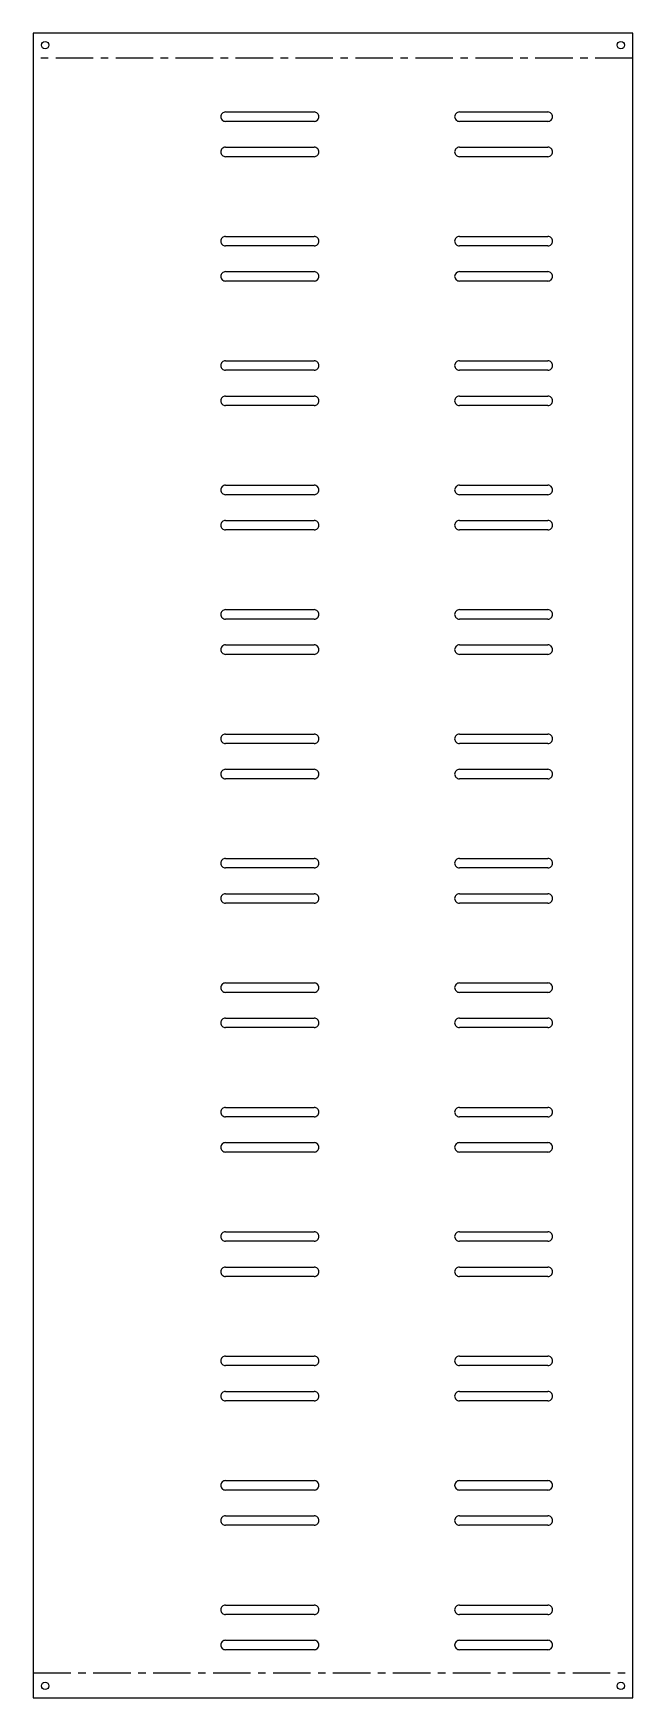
# Model space of a CAD drawing. Header units: millimetres. Extents: x -203 to 0, y -7 to 557.
import ezdxf

# ---------------------------------------------------------------- set-up
doc = ezdxf.new("R2010")
doc.units = ezdxf.units.MM
doc.linetypes.add('CENTERX2', pattern=[20.32, 12.7, -2.54, 2.54, -2.54])

msp = doc.modelspace()

# ---------------------------------------------------------------- linework, layer by layer
at = {"color": 7, "linetype": 'Continuous', "lineweight": 25}
for p, q in [((0, 556.93), (-203.2, 556.93)), ((-203.2, 556.93), (-203.2, -6.93)), ((0, -6.93), (0, 556.93)), ((-138.01, 530.27), (-108.01, 530.27)), ((-58.76, 530.27), (-28.76, 530.27)), ((-108.01, 527.07), (-138.01, 527.07)), ((-28.76, 527.07), (-58.76, 527.07)), ((-138.01, 518.33), (-108.01, 518.33)), ((-108.01, 515.13), (-138.01, 515.13)), ((-58.76, 518.33), (-28.76, 518.33)), ((-28.76, 515.13), (-58.76, 515.13)), ((-138.01, 488.12), (-108.01, 488.12)), ((-108.01, 484.92), (-138.01, 484.92)), ((-58.76, 488.12), (-28.76, 488.12)), ((-28.76, 484.92), (-58.76, 484.92)), ((-138.01, 476.18), (-108.01, 476.18)), ((-58.76, 476.18), (-28.76, 476.18)), ((-108.01, 472.98), (-138.01, 472.98)), ((-28.76, 472.98), (-58.76, 472.98)), ((-138.01, 445.97), (-108.01, 445.97)), ((-58.76, 445.97), (-28.76, 445.97)), ((-108.01, 442.77), (-138.01, 442.77)), ((-28.76, 442.77), (-58.76, 442.77)), ((-138.01, 434.03), (-108.01, 434.03)), ((-108.01, 430.83), (-138.01, 430.83)), ((-58.76, 434.03), (-28.76, 434.03)), ((-28.76, 430.83), (-58.76, 430.83)), ((-138.01, 403.82), (-108.01, 403.82)), ((-108.01, 400.62), (-138.01, 400.62)), ((-58.76, 403.82), (-28.76, 403.82)), ((-28.76, 400.62), (-58.76, 400.62)), ((-138.01, 391.88), (-108.01, 391.88)), ((-58.76, 391.88), (-28.76, 391.88)), ((-108.01, 388.68), (-138.01, 388.68)), ((-28.76, 388.68), (-58.76, 388.68)), ((-138.01, 361.67), (-108.01, 361.67)), ((-58.76, 361.67), (-28.76, 361.67)), ((-108.01, 358.47), (-138.01, 358.47)), ((-28.76, 358.47), (-58.76, 358.47)), ((-138.01, 349.73), (-108.01, 349.73)), ((-58.76, 349.73), (-28.76, 349.73)), ((-108.01, 346.53), (-138.01, 346.53)), ((-28.76, 346.53), (-58.76, 346.53)), ((-138.01, 319.52), (-108.01, 319.52)), ((-108.01, 316.32), (-138.01, 316.32)), ((-58.76, 319.52), (-28.76, 319.52)), ((-28.76, 316.32), (-58.76, 316.32)), ((-138.01, 307.58), (-108.01, 307.58)), ((-58.76, 307.58), (-28.76, 307.58)), ((-108.01, 304.38), (-138.01, 304.38)), ((-28.76, 304.38), (-58.76, 304.38)), ((-138.01, 277.37), (-108.01, 277.37)), ((-58.76, 277.37), (-28.76, 277.37)), ((-108.01, 274.17), (-138.01, 274.17)), ((-28.76, 274.17), (-58.76, 274.17)), ((-138.01, 265.43), (-108.01, 265.43)), ((-58.76, 265.43), (-28.76, 265.43)), ((-108.01, 262.23), (-138.01, 262.23)), ((-28.76, 262.23), (-58.76, 262.23)), ((-138.01, 235.22), (-108.01, 235.22)), ((-108.01, 232.02), (-138.01, 232.02)), ((-58.76, 235.22), (-28.76, 235.22)), ((-28.76, 232.02), (-58.76, 232.02)), ((-138.01, 223.28), (-108.01, 223.28)), ((-108.01, 220.08), (-138.01, 220.08)), ((-58.76, 223.28), (-28.76, 223.28)), ((-28.76, 220.08), (-58.76, 220.08)), ((-138.01, 193.07), (-108.01, 193.07)), ((-58.76, 193.07), (-28.76, 193.07)), ((-108.01, 189.87), (-138.01, 189.87)), ((-28.76, 189.87), (-58.76, 189.87)), ((-138.01, 181.13), (-108.01, 181.13)), ((-58.76, 181.13), (-28.76, 181.13)), ((-108.01, 177.93), (-138.01, 177.93)), ((-28.76, 177.93), (-58.76, 177.93)), ((-138.01, 150.92), (-108.01, 150.92)), ((-108.01, 147.72), (-138.01, 147.72)), ((-58.76, 150.92), (-28.76, 150.92)), ((-28.76, 147.72), (-58.76, 147.72)), ((-138.01, 138.98), (-108.01, 138.98)), ((-108.01, 135.78), (-138.01, 135.78)), ((-58.76, 138.98), (-28.76, 138.98)), ((-28.76, 135.78), (-58.76, 135.78)), ((-138.01, 108.77), (-108.01, 108.77)), ((-58.76, 108.77), (-28.76, 108.77)), ((-108.01, 105.57), (-138.01, 105.57)), ((-28.76, 105.57), (-58.76, 105.57)), ((-138.01, 96.83), (-108.01, 96.83)), ((-58.76, 96.83), (-28.76, 96.83)), ((-108.01, 93.63), (-138.01, 93.63)), ((-28.76, 93.63), (-58.76, 93.63)), ((-138.01, 66.62), (-108.01, 66.62)), ((-108.01, 63.42), (-138.01, 63.42)), ((-58.76, 66.62), (-28.76, 66.62)), ((-28.76, 63.42), (-58.76, 63.42)), ((-138.01, 54.68), (-108.01, 54.68)), ((-108.01, 51.48), (-138.01, 51.48)), ((-58.76, 54.68), (-28.76, 54.68)), ((-28.76, 51.48), (-58.76, 51.48)), ((-138.01, 24.47), (-108.01, 24.47)), ((-58.76, 24.47), (-28.76, 24.47)), ((-108.01, 21.27), (-138.01, 21.27)), ((-28.76, 21.27), (-58.76, 21.27)), ((-138.01, 12.53), (-108.01, 12.53)), ((-58.76, 12.53), (-28.76, 12.53)), ((-108.01, 9.33), (-138.01, 9.33)), ((-28.76, 9.33), (-58.76, 9.33)), ((-203.2, -6.93), (0, -6.93))]:
    msp.add_line(p, q, dxfattribs=at)
at = {"color": 7, "linetype": 'CENTERX2'}
for p, q in [((0, 548.46), (-203.2, 548.46)), ((-203.2, 1.54), (0, 1.54))]:
    msp.add_line(p, q, dxfattribs=at)
at = {"color": 7, "linetype": 'Continuous', "lineweight": 25}
for centre in [(-199.2, 552.93), (-4, 552.93), (-199.2, -2.93), (-4, -2.93)]:
    msp.add_circle(centre, 1.25, dxfattribs=at)
for centre, start, end in [((-138.01, 528.67), 89.9941, 180.0059), ((-108.01, 528.67), 359.9942, 90.0058), ((-58.76, 528.67), 89.9941, 180.0059), ((-28.76, 528.67), 359.9942, 90.0058), ((-138.01, 528.67), 179.9942, 270.0058), ((-108.01, 528.67), 269.9941, 0.0059), ((-58.76, 528.67), 179.9942, 270.0058), ((-28.76, 528.67), 269.9941, 0.0059), ((-138.01, 516.73), 89.9941, 180.0059), ((-138.01, 516.73), 179.9942, 270.0058), ((-108.01, 516.73), 359.9942, 90.0058), ((-108.01, 516.73), 269.9941, 0.0059), ((-58.76, 516.73), 89.9941, 180.0059), ((-58.76, 516.73), 179.9942, 270.0058), ((-28.76, 516.73), 359.9942, 90.0058), ((-28.76, 516.73), 269.9941, 0.0059), ((-138.01, 486.52), 89.9941, 180.0059), ((-138.01, 486.52), 179.9942, 270.0058), ((-108.01, 486.52), 359.9942, 90.0058), ((-108.01, 486.52), 269.9941, 0.0059), ((-58.76, 486.52), 89.9941, 180.0059), ((-58.76, 486.52), 179.9942, 270.0058), ((-28.76, 486.52), 359.9942, 90.0058), ((-28.76, 486.52), 269.9941, 0.0059), ((-138.01, 474.58), 89.9941, 180.0059), ((-138.01, 474.58), 179.9942, 270.0058), ((-108.01, 474.58), 359.9942, 90.0058), ((-108.01, 474.58), 269.9941, 0.0059), ((-58.76, 474.58), 90, 180), ((-58.76, 474.58), 179.9942, 270.0058), ((-28.76, 474.58), 359.9942, 90.0058), ((-28.76, 474.58), 269.9941, 0.0059), ((-138.01, 444.37), 89.9941, 180.0059), ((-108.01, 444.37), 359.9942, 90.0058), ((-58.76, 444.37), 89.9941, 180.0059), ((-28.76, 444.37), 359.9942, 90.0058), ((-138.01, 444.37), 179.9942, 270.0058), ((-108.01, 444.37), 269.9941, 0.0059), ((-58.76, 444.37), 179.9942, 270.0058), ((-28.76, 444.37), 269.9941, 0.0059), ((-138.01, 432.43), 89.9941, 180.0059), ((-138.01, 432.43), 179.9942, 270.0058), ((-108.01, 432.43), 359.9942, 90.0058), ((-108.01, 432.43), 269.9941, 0.0059), ((-58.76, 432.43), 89.9941, 180.0059), ((-58.76, 432.43), 179.9942, 270.0058), ((-28.76, 432.43), 359.9942, 90.0058), ((-28.76, 432.43), 269.9941, 0.0059), ((-138.01, 402.22), 89.9941, 180.0059), ((-138.01, 402.22), 179.9942, 270.0058), ((-108.01, 402.22), 359.9942, 90.0058), ((-108.01, 402.22), 269.9941, 0.0059), ((-58.76, 402.22), 89.9941, 180.0059), ((-58.76, 402.22), 179.9942, 270.0058), ((-28.76, 402.22), 359.9942, 90.0058), ((-28.76, 402.22), 269.9941, 0.0059), ((-138.01, 390.28), 89.9941, 180.0059), ((-138.01, 390.28), 179.9942, 270.0058), ((-108.01, 390.28), 359.9942, 90.0058), ((-108.01, 390.28), 269.9941, 0.0059), ((-58.76, 390.28), 89.9941, 180.0059), ((-58.76, 390.28), 179.9942, 270.0058), ((-28.76, 390.28), 359.9942, 90.0058), ((-28.76, 390.28), 269.9941, 0.0059), ((-138.01, 360.07), 89.9941, 180.0059), ((-108.01, 360.07), 359.9942, 90.0058), ((-58.76, 360.07), 89.9941, 180.0059), ((-28.76, 360.07), 359.9942, 90.0058), ((-138.01, 360.07), 179.9942, 270.0058), ((-108.01, 360.07), 269.9941, 0.0059), ((-58.76, 360.07), 179.9942, 270.0058), ((-28.76, 360.07), 269.9941, 0.0059), ((-138.01, 348.13), 89.9941, 180.0059), ((-108.01, 348.13), 359.9942, 90.0058), ((-58.76, 348.13), 89.9941, 180.0059), ((-28.76, 348.13), 359.9942, 90.0058), ((-138.01, 348.13), 179.9942, 270.0058), ((-108.01, 348.13), 269.9941, 0.0059), ((-58.76, 348.13), 179.9942, 270.0058), ((-28.76, 348.13), 269.9941, 0.0059), ((-138.01, 317.92), 89.9941, 180.0059), ((-138.01, 317.92), 179.9942, 270.0058), ((-108.01, 317.92), 359.9942, 90.0058), ((-108.01, 317.92), 269.9941, 0.0059), ((-58.76, 317.92), 89.9941, 180.0059), ((-58.76, 317.92), 179.9942, 270.0058), ((-28.76, 317.92), 359.9942, 90.0058), ((-28.76, 317.92), 269.9941, 0.0059), ((-138.01, 305.98), 89.9941, 180.0059), ((-138.01, 305.98), 179.9942, 270.0058), ((-108.01, 305.98), 359.9942, 90.0058), ((-108.01, 305.98), 269.9941, 0.0059), ((-58.76, 305.98), 89.9941, 180.0059), ((-58.76, 305.98), 179.9942, 270.0058), ((-28.76, 305.98), 359.9942, 90.0058), ((-28.76, 305.98), 269.9941, 0.0059), ((-138.01, 275.77), 89.9941, 180.0059), ((-108.01, 275.77), 359.9942, 90.0058), ((-58.76, 275.77), 89.9941, 180.0059), ((-28.76, 275.77), 359.9942, 90.0058), ((-138.01, 275.77), 179.9942, 270.0058), ((-108.01, 275.77), 269.9941, 0.0059), ((-58.76, 275.77), 179.9942, 270.0058), ((-28.76, 275.77), 269.9941, 0.0059), ((-138.01, 263.83), 89.9941, 180.0059), ((-108.01, 263.83), 359.9942, 90.0058), ((-58.76, 263.83), 89.9941, 180.0059), ((-28.76, 263.83), 359.9942, 90.0058), ((-138.01, 263.83), 179.9942, 270.0058), ((-108.01, 263.83), 269.9941, 0.0059), ((-58.76, 263.83), 179.9942, 270.0058), ((-28.76, 263.83), 269.9941, 0.0059), ((-138.01, 233.62), 89.9941, 180.0059), ((-138.01, 233.62), 179.9942, 270.0058), ((-108.01, 233.62), 359.9942, 90.0058), ((-108.01, 233.62), 269.9941, 0.0059), ((-58.76, 233.62), 89.9941, 180.0059), ((-58.76, 233.62), 179.9942, 270.0058), ((-28.76, 233.62), 359.9942, 90.0058), ((-28.76, 233.62), 269.9941, 0.0059), ((-138.01, 221.68), 89.9941, 180.0059), ((-138.01, 221.68), 179.9942, 270.0058), ((-108.01, 221.68), 359.9942, 90.0058), ((-108.01, 221.68), 269.9941, 0.0059), ((-58.76, 221.68), 89.9941, 180.0059), ((-58.76, 221.68), 179.9942, 270.0058), ((-28.76, 221.68), 359.9942, 90.0058), ((-28.76, 221.68), 269.9941, 0.0059), ((-138.01, 191.47), 89.9941, 180.0059), ((-108.01, 191.47), 359.9942, 90.0058), ((-58.76, 191.47), 89.9941, 180.0059), ((-28.76, 191.47), 359.9942, 90.0058), ((-138.01, 191.47), 179.9942, 270.0058), ((-108.01, 191.47), 269.9941, 0.0059), ((-58.76, 191.47), 179.9942, 270.0058), ((-28.76, 191.47), 269.9941, 0.0059), ((-138.01, 179.53), 89.9941, 180.0059), ((-108.01, 179.53), 359.9942, 90.0058), ((-58.76, 179.53), 89.9941, 180.0059), ((-28.76, 179.53), 359.9942, 90.0058), ((-138.01, 179.53), 179.9942, 270.0058), ((-108.01, 179.53), 269.9941, 0.0059), ((-58.76, 179.53), 179.9942, 270.0058), ((-28.76, 179.53), 269.9941, 0.0059), ((-138.01, 149.32), 89.9941, 180.0059), ((-138.01, 149.32), 179.9942, 270.0058), ((-108.01, 149.32), 359.9942, 90.0058), ((-108.01, 149.32), 269.9941, 0.0059), ((-58.76, 149.32), 89.9941, 180.0059), ((-58.76, 149.32), 179.9942, 270.0058), ((-28.76, 149.32), 359.9942, 90.0058), ((-28.76, 149.32), 269.9941, 0.0059), ((-138.01, 137.38), 89.9941, 180.0059), ((-138.01, 137.38), 179.9942, 270.0058), ((-108.01, 137.38), 359.9942, 90.0058), ((-108.01, 137.38), 269.9941, 0.0059), ((-58.76, 137.38), 89.9941, 180.0059), ((-58.76, 137.38), 179.9942, 270.0058), ((-28.76, 137.38), 359.9942, 90.0058), ((-28.76, 137.38), 269.9941, 0.0059), ((-138.01, 107.17), 89.9941, 180.0059), ((-138.01, 107.17), 179.9942, 270.0058), ((-108.01, 107.17), 359.9942, 90.0058), ((-108.01, 107.17), 269.9941, 0.0059), ((-58.76, 107.17), 89.9941, 180.0059), ((-58.76, 107.17), 179.9942, 270.0058), ((-28.76, 107.17), 359.9942, 90.0058), ((-28.76, 107.17), 269.9941, 0.0059), ((-138.01, 95.23), 89.9941, 180.0059), ((-108.01, 95.23), 359.9942, 90.0058), ((-58.76, 95.23), 89.9941, 180.0059), ((-28.76, 95.23), 359.9942, 90.0058), ((-138.01, 95.23), 179.9942, 270.0058), ((-108.01, 95.23), 269.9941, 0.0059), ((-58.76, 95.23), 179.9942, 270.0058), ((-28.76, 95.23), 269.9941, 0.0059), ((-138.01, 65.02), 89.9941, 180.0059), ((-138.01, 65.02), 179.9942, 270.0058), ((-108.01, 65.02), 359.9942, 90.0058), ((-108.01, 65.02), 269.9941, 0.0059), ((-58.76, 65.02), 89.9941, 180.0059), ((-58.76, 65.02), 179.9942, 270.0058), ((-28.76, 65.02), 359.9942, 90.0058), ((-28.76, 65.02), 269.9941, 0.0059), ((-138.01, 53.08), 89.9941, 180.0059), ((-138.01, 53.08), 179.9942, 270.0058), ((-108.01, 53.08), 359.9942, 90.0058), ((-108.01, 53.08), 269.9941, 0.0059), ((-58.76, 53.08), 89.9941, 180.0059), ((-58.76, 53.08), 179.9942, 270.0058), ((-28.76, 53.08), 359.9942, 90.0058), ((-28.76, 53.08), 269.9941, 0.0059), ((-138.01, 22.87), 89.9941, 180.0059), ((-138.01, 22.87), 179.9942, 270.0058), ((-108.01, 22.87), 359.9942, 90.0058), ((-108.01, 22.87), 269.9941, 0.0059), ((-58.76, 22.87), 89.9941, 180.0059), ((-58.76, 22.87), 179.9942, 270.0058), ((-28.76, 22.87), 359.9942, 90.0058), ((-28.76, 22.87), 269.9941, 0.0059), ((-138.01, 10.93), 89.9941, 180.0059), ((-108.01, 10.93), 359.9942, 90.0058), ((-58.76, 10.93), 89.9941, 180.0059), ((-28.76, 10.93), 359.9942, 90.0058), ((-138.01, 10.93), 179.9942, 270.0058), ((-108.01, 10.93), 269.9941, 0.0059), ((-58.76, 10.93), 179.9942, 270.0058), ((-28.76, 10.93), 269.9941, 0.0059)]:
    msp.add_arc(centre, 1.6, start, end, dxfattribs=at)

doc.saveas('drawing.dxf')
